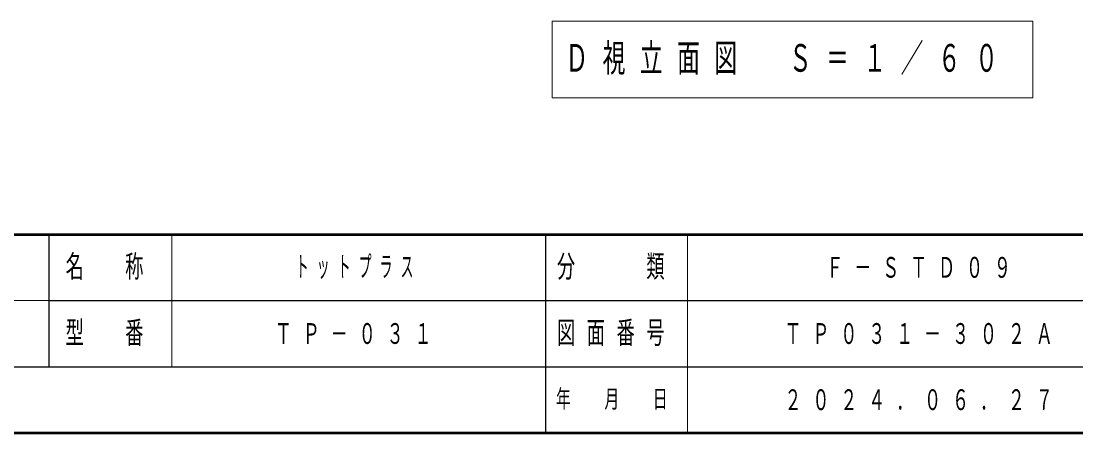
# Model space of a CAD drawing. Units: millimetres on the paper. Extents: x -385 to 0, y -594 to 267.
# Drawn here: x -190.4 to -79, y -297 to -253.4 of the extents above; entities that cross this region are included whole.
import ezdxf

# ---------------------------------------------------------------- set-up
doc = ezdxf.new("R2010")
doc.units = ezdxf.units.MM
doc.layers.add('LY_1', color=7, linetype='Continuous', lineweight=25)
doc.styles.add('ＭＳ ゴシック', font='')
doc.styles.get('ＭＳ ゴシック').set_extended_font_data('MS Gothic')

msp = doc.modelspace()

# ---------------------------------------------------------------- linework, layer by layer
at = {"layer": 'LY_1', "lineweight": 13}
for p, q in [((-134.306, -253.422), (-134.306, -261.556)), ((-83.506, -253.422), (-134.306, -253.422)), ((-83.506, -261.556), (-83.506, -253.422)), ((-134.306, -261.556), (-83.506, -261.556)), ((-174.5, -276), (-174.5, -290)), ((-120, -276), (-120, -297)), ((-242.5, -283), (-187.5, -283))]:
    msp.add_line(p, q, dxfattribs=at)
at = {"layer": 'LY_1', "lineweight": 50}
for p, q in [((-385, -276), (0, -276)), ((-385, -297), (0, -297))]:
    msp.add_line(p, q, dxfattribs=at)
at = {"layer": 'LY_1'}
for p, q in [((-187.5, -276), (-187.5, -290)), ((-135, -276), (-135, -297)), ((-187.5, -283), (-70, -283)), ((-242.5, -290), (0, -290))]:
    msp.add_line(p, q, dxfattribs=at)

# ---------------------------------------------------------------- texts
at = {"layer": 'LY_1', "style": 'ＭＳ ゴシック'}
for s, insert, char_height, attachment_point in [('\\T1.64;\\W0.6;Ｄ視立面図\u3000Ｓ＝１／６０', (-132.906, -257.489), 2.933, 4), ('\\T1.64;\\W0.6;名\u3000称', (-181, -279.5), 2.346, 5), ('\\T1.64;\\W0.45;トットプラス', (-154.75, -279.5), 2.199, 5), ('\\T1.64;\\W0.6;分\u3000\u3000類', (-127.5, -279.5), 2.346, 5), ('\\T1.64;\\W0.6;Ｆ－ＳＴＤ０９', (-95, -279.5), 2.199, 5), ('\\T1.64;\\W0.6;型\u3000番', (-181, -286.5), 2.346, 5), ('\\T1.64;\\W0.6;ＴＰ－０３１', (-154.75, -286.5), 2.199, 5), ('\\T1.64;\\W0.6;図面番号', (-127.5, -286.5), 2.346, 5), ('\\T1.64;\\W0.6;ＴＰ０３１－３０２Ａ', (-95, -286.5), 2.199, 5), ('\\T1.64;\\W0.6;年\u3000月\u3000日', (-127.5, -293.5), 1.906, 5), ('\\T1.64;\\W0.6;２０２４．０６．２７', (-95, -293.5), 2.199, 5)]:
    msp.add_mtext(s, dxfattribs=dict(at, insert=insert, char_height=char_height, attachment_point=attachment_point))

doc.saveas('drawing.dxf')
